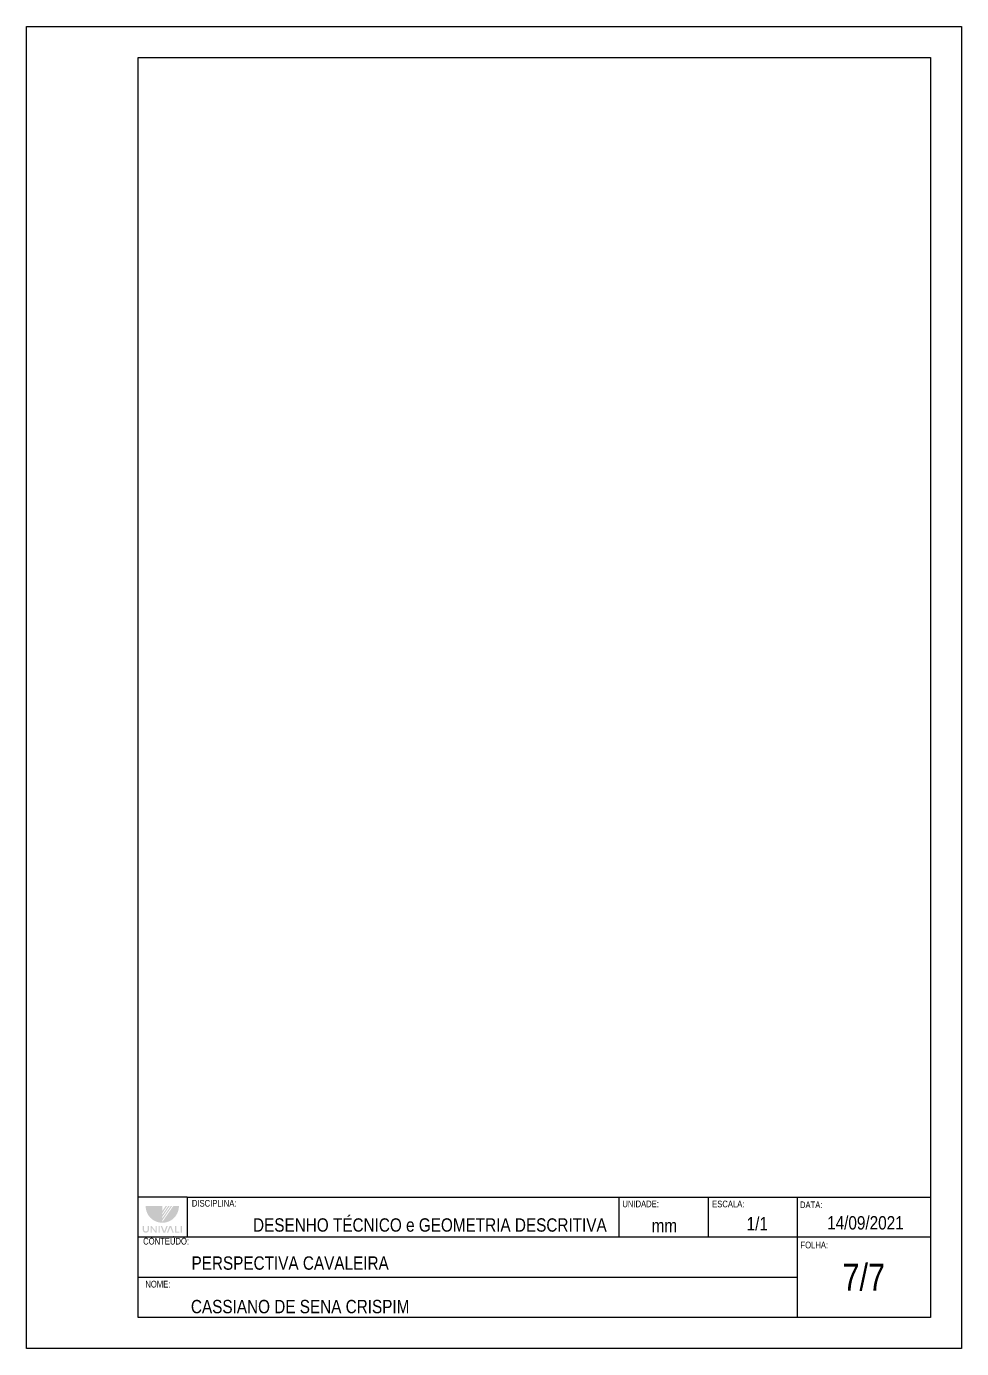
# Model space of a CAD drawing. Header units: millimetres. Extents: x 1548 to 4127, y 1955 to 3524.
# Drawn here: x 3049.4 to 3259.4, y 1955.3 to 2252.3 of the extents above; entities that cross this region are included whole.
import ezdxf

# ---------------------------------------------------------------- set-up
doc = ezdxf.new("R2010")
doc.units = ezdxf.units.MM
doc.header["$LTSCALE"] = 0.25
doc.layers.add('Prancha - Selo', color=7, linetype='Continuous', lineweight=30)
doc.styles.get("Standard").update_dxf_attribs({"font": 'arial.ttf'})

# ---------------------------------------------------------------- blocks, each defined once
blk = doc.blocks.new('A$C5FD40010')
at = {"layer": 'Prancha - Selo'}
h = blk.add_hatch(color=256, dxfattribs=at)
h.paths.add_polyline_path([(7.67, 4.2), (7.76, 4.36), (7.83, 4.53), (7.9, 4.7), (7.96, 4.87), (8.01, 5.05), (8.05, 5.24), (8.08, 5.42), (8.1, 5.61), (8.12, 5.8), (8.12, 6), (6.86, 6), (4.42, 2.46), (4.42, 2.81), (6.61, 6), (6.31, 6), (4.42, 3.27), (4.42, 3.62), (6.04, 6), (5.73, 6), (4.42, 4.08), (4.42, 4.43), (5.47, 6), (5.16, 6), (4.42, 4.91), (4.42, 6), (0.66, 6), (0.66, 5.8), (0.68, 5.61), (0.7, 5.42), (0.73, 5.24), (0.78, 5.05), (0.83, 4.87), (0.89, 4.7), (0.95, 4.53), (1.03, 4.36), (1.11, 4.2), (1.2, 4.04), (1.3, 3.89), (1.4, 3.74), (1.51, 3.6), (1.63, 3.47), (1.75, 3.33), (1.89, 3.21), (2.02, 3.09), (2.16, 2.98), (2.31, 2.88), (2.46, 2.78), (2.62, 2.69), (2.78, 2.61), (2.95, 2.53), (3.12, 2.46), (3.3, 2.41), (3.48, 2.36), (3.66, 2.31), (3.84, 2.28), (4.03, 2.26), (4.22, 2.24), (4.42, 2.24), (4.61, 2.24), (4.79, 2.26), (4.98, 2.28), (5.16, 2.31), (5.34, 2.36), (5.51, 2.41), (5.69, 2.46), (5.85, 2.53), (6.02, 2.61), (6.18, 2.69), (6.33, 2.78), (6.48, 2.88), (6.63, 2.98), (6.77, 3.09), (6.9, 3.21), (7.03, 3.33), (7.16, 3.47), (7.27, 3.6), (7.38, 3.74), (7.49, 3.89), (7.58, 4.04)])
h.paths.add_polyline_path([(8.78, 1.47), (8.51, 1.47), (8.51, 0.02), (8.78, 0.02)])
h.paths.add_polyline_path([(8.24, 0.24), (7.52, 0.24), (7.52, 1.47), (7.23, 1.47), (7.23, 0.02), (8.24, 0.02)])
h.paths.add_polyline_path([(6.4, 1.47), (6, 1.47), (5.43, 0.02), (5.72, 0.02), (6.2, 1.23), (6.68, 0.02), (6.97, 0.02)])
h.paths.add_polyline_path([(5.6, 1.47), (5.3, 1.47), (4.83, 0.26), (4.35, 1.47), (4.06, 1.47), (4.62, 0.02), (5.03, 0.02)])
h.paths.add_polyline_path([(3.81, 1.47), (3.54, 1.47), (3.54, 0.02), (3.81, 0.02)])
h.paths.add_polyline_path([(3.16, 1.47), (2.88, 1.47), (2.88, 0.35), (2.04, 1.47), (1.77, 1.47), (1.77, 0.02), (2.04, 0.02), (2.04, 1.08), (2.84, 0.02), (3.16, 0.02)])
h.paths.add_polyline_path([(1.11, 0.14), (1.14, 0.16), (1.16, 0.18), (1.19, 0.2), (1.21, 0.23), (1.23, 0.25), (1.25, 0.28), (1.27, 0.31), (1.29, 0.34), (1.31, 0.36), (1.32, 0.39), (1.33, 0.43), (1.35, 0.46), (1.36, 0.49), (1.37, 0.52), (1.37, 0.56), (1.38, 0.59), (1.39, 0.63), (1.39, 0.66), (1.39, 0.7), (1.39, 1.47), (1.11, 1.47), (1.11, 0.7), (1.11, 0.67), (1.1, 0.64), (1.1, 0.62), (1.09, 0.59), (1.09, 0.58), (1.08, 0.56), (1.07, 0.54), (1.06, 0.52), (1.05, 0.5), (1.04, 0.47), (1.02, 0.45), (1.01, 0.43), (1, 0.42), (0.98, 0.4), (0.97, 0.39), (0.95, 0.37), (0.92, 0.35), (0.9, 0.34), (0.87, 0.32), (0.85, 0.32), (0.83, 0.31), (0.81, 0.3), (0.79, 0.3), (0.77, 0.29), (0.75, 0.29), (0.72, 0.28), (0.69, 0.28), (0.66, 0.28), (0.63, 0.29), (0.61, 0.29), (0.59, 0.3), (0.57, 0.3), (0.55, 0.31), (0.54, 0.32), (0.52, 0.32), (0.5, 0.33), (0.48, 0.34), (0.47, 0.35), (0.44, 0.37), (0.42, 0.39), (0.41, 0.4), (0.39, 0.42), (0.37, 0.44), (0.36, 0.47), (0.35, 0.48), (0.33, 0.5), (0.32, 0.52), (0.32, 0.54), (0.31, 0.56), (0.3, 0.58), (0.3, 0.59), (0.29, 0.63), (0.29, 0.66), (0.28, 0.68), (0.28, 0.7), (0.28, 1.47), (0, 1.47), (0, 0.7), (0, 0.66), (0, 0.63), (0.01, 0.59), (0.01, 0.56), (0.02, 0.52), (0.03, 0.49), (0.04, 0.46), (0.05, 0.43), (0.07, 0.39), (0.08, 0.36), (0.1, 0.34), (0.12, 0.31), (0.14, 0.28), (0.16, 0.25), (0.18, 0.23), (0.2, 0.2), (0.23, 0.18), (0.25, 0.16), (0.28, 0.14), (0.31, 0.12), (0.33, 0.1), (0.36, 0.08), (0.39, 0.07), (0.43, 0.05), (0.46, 0.04), (0.49, 0.03), (0.52, 0.02), (0.55, 0.01), (0.59, 0.01), (0.62, 0), (0.66, 0), (0.69, 0), (0.73, 0), (0.76, 0), (0.8, 0.01), (0.83, 0.01), (0.86, 0.02), (0.9, 0.03), (0.93, 0.04), (0.96, 0.05), (0.99, 0.07), (1.02, 0.08), (1.05, 0.1), (1.08, 0.12)])

msp = doc.modelspace()

# ---------------------------------------------------------------- linework, layer by layer
for points in [[(3049.38, 2252.29), (3049.38, 2252.29), (3259.38, 2252.29), (3259.38, 1955.29), (3049.38, 1955.29), (3049.38, 2252.29)], [(3085.45, 1989.29), (3074.45, 1989.29)], [(3085.45, 1989.29), (3182.45, 1989.29)], [(3085.45, 1989.29), (3085.45, 1980.29)], [(3182.45, 1989.29), (3202.45, 1989.29)], [(3182.45, 1989.29), (3182.45, 1980.29)], [(3202.45, 1989.29), (3222.45, 1989.29)], [(3202.45, 1989.29), (3202.45, 1980.29)], [(3222.45, 1989.29), (3252.45, 1989.29)], [(3222.45, 1989.29), (3222.45, 1980.29), (3222.45, 1971.29), (3222.45, 1962.29)], [(3252.38, 1980.29), (3074.45, 1980.29)], [(3222.45, 1971.29), (3074.45, 1971.29)]]:
    msp.add_lwpolyline(points)
msp.add_lwpolyline([(3074.45, 2245.29), (3252.38, 2245.29), (3252.38, 1962.29), (3074.45, 1962.29)], close=True)

# ---------------------------------------------------------------- block references
at = {"layer": 'Prancha - Selo'}
msp.add_blockref('A$C5FD40010', (3075.5, 1981.32), dxfattribs=at)

# ---------------------------------------------------------------- texts
for s, width, heights, insert, char_height, attachment_point in [('{\\fBahnschrift Light SemiCondensed|b0|i0|c0|p34;DISCIPLINA:}', 1.2187, [0], (3086.53, 1988.68), 1.5, 1), ('{\\fBahnschrift Light SemiCondensed|b0|i0|c0|p34;UNIDADE:}', 20, [0], (3183.21, 1988.54), 1.5, 1), ('{\\fBahnschrift Light SemiCondensed|b0|i0|c0|p34;ESCALA:}', 13.9846, [0], (3203.37, 1988.52), 1.5, 1), ('{\\fBahnschrift Light SemiCondensed|b0|i0|c0|p34;DATA:}', 26.7263, [0], (3223.09, 1988.34), 1.5, 1), ('\\pxr18.26228;{\\fBahnschrift Light SemiCondensed|b0|i0|c0|p34;DESENHO TÉCNICO e GEOMETRIA DESCRITIVA}', 141.4716, [2.131628207280301e-14], (3234.48, 1981.51), 3, 9), ('{\\fBahnschrift Light SemiCondensed|b0|i0|c0|p34;1/1}', 13.2383, [0], (3211.12, 1984.83), 3, 1), ('{\\fBahnschrift Light SemiCondensed|b0|i0|c0|p34;14/09/2021}', 26.3927, [0], (3229.19, 1985.04), 3, 1), ('{\\fBahnschrift Light SemiCondensed|b0|i0|c0|p34;mm}', 14.1588, [0], (3189.79, 1984.4), 3, 1), ('{\\fBahnschrift Light SemiCondensed|b0|i0|c0|p34;CONTEÚDO:}', 9.1669, [0], (3075.59, 1980.16), 1.5, 1), ('{\\fBahnschrift Light SemiCondensed|b0|i0|c0|p34;FOLHA:}', 29.9304, [0], (3223.21, 1979.3), 1.5, 1), ('\\pxl4,t43;{\\fBahnschrift Light SemiCondensed|b0|i0|c0|p34;PERSPECTIVA CAVALEIRA}', 148, [0], (3074.45, 1976), 3, 1), ('{\\fBahnschrift Light SemiCondensed|b0|i0|c0|p34;7/7}', 29.9304, [0], (3237.42, 1971.29), 6, 5), ('\\pxi1,t1;{\\fBahnschrift Light SemiCondensed|b0|i0|c0|p34;NOME:}', 148, [0], (3074.58, 1970.51), 1.5, 1), ('\\pxi4;{\\fBahnschrift Light SemiCondensed|b0|i0|c0|p34;CASSIANO DE SENA CRISPIM}', 148, [0], (3074.32, 1966.23), 3, 1)]:
    msp.add_mtext_dynamic_manual_height_columns(s, width=width, gutter_width=12.5, heights=heights, dxfattribs=dict(insert=insert, char_height=char_height, attachment_point=attachment_point))

doc.saveas('drawing.dxf')
